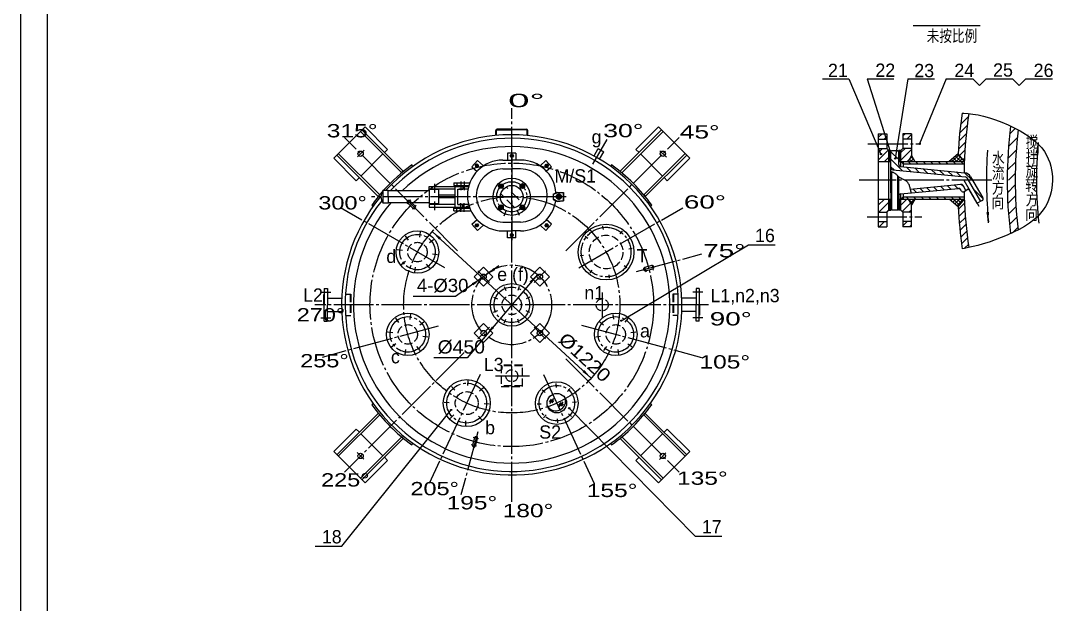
# Model space of a CAD drawing. Extents: x -623 to 82863, y -6032 to 376.
# Drawn here: x 5367.1 to 5761.4, y -494.7 to -275.4 of the extents above; entities that cross this region are included whole.
import ezdxf

# ---------------------------------------------------------------- set-up
doc = ezdxf.new("R2010")
doc.units = 0
doc.linetypes.add('DASHDOT', pattern=[18, 15, -1, 1, -1])
doc.linetypes.add('DASHED', pattern=[4, 3, -1])
doc.layers.get('0').update_dxf_attribs({"color": 8, "linetype": 'CONTINUOUS'})
for name, color, linetype in [('1', 8, 'CONTINUOUS'), ('2', 94, 'DASHDOT'), ('3', 2, 'DASHED'), ('5', 214, 'CONTINUOUS'), ('8', 1, 'CONTINUOUS'), ('85', 7, 'CONTINUOUS')]:
    doc.layers.add(name, color=color, linetype=linetype)
doc.styles.get("Standard").update_dxf_attribs({"font": 'cadt_en', "bigfont": 'cadt_hz'})
doc.styles.add('STYLE1', font='cadt_en.shx', dxfattribs={"bigfont": 'cadt_hz.shx'})
doc.styles.add('STYLE192', font='cadt_en.shx', dxfattribs={"width": 1.088705, "bigfont": 'cadt_hz.shx'})
doc.styles.add('STYLE193', font='cadt_en.shx', dxfattribs={"width": 1.320397, "bigfont": 'cadt_hz.shx'})
doc.styles.add('STYLE194', font='cadt_en.shx', dxfattribs={"width": 1.378102, "bigfont": 'cadt_hz.shx'})
doc.styles.add('STYLE195', font='cadt_en.shx', dxfattribs={"width": 1.378102, "bigfont": 'cadt_hz.shx'})
doc.styles.add('STYLE196', font='cadt_en.shx', dxfattribs={"width": 1.565508, "bigfont": 'cadt_hz.shx'})
doc.styles.add('STYLE197', font='cadt_en.shx', dxfattribs={"width": 1.378259, "bigfont": 'cadt_hz.shx'})
doc.styles.add('STYLE198', font='cadt_en.shx', dxfattribs={"width": 1.375917, "bigfont": 'cadt_hz.shx'})
doc.styles.add('STYLE199', font='cadt_en.shx', dxfattribs={"width": 1.565508, "bigfont": 'cadt_hz.shx'})
doc.styles.add('STYLE200', font='cadt_en.shx', dxfattribs={"width": 1.565508, "bigfont": 'cadt_hz.shx'})
doc.styles.add('STYLE201', font='cadt_en.shx', dxfattribs={"width": 1.044319, "bigfont": 'cadt_hz.shx'})
doc.styles.add('STYLE202', font='cadt_en.shx', dxfattribs={"width": 1.168584, "bigfont": 'cadt_hz.shx'})
doc.styles.add('STYLE203', font='cadt_en.shx', dxfattribs={"width": 1.378102, "bigfont": 'cadt_hz.shx'})
doc.styles.add('STYLE204', font='cadt_en.shx', dxfattribs={"width": 2.15208, "bigfont": 'cadt_hz.shx'})
doc.styles.add('STYLE205', font='cadt_en.shx', dxfattribs={"width": 1.320397, "bigfont": 'cadt_hz.shx'})
doc.styles.add('STYLE206', font='cadt_en.shx', dxfattribs={"width": 1.320397, "bigfont": 'cadt_hz.shx'})
doc.styles.add('STYLE207', font='cadt_en.shx', dxfattribs={"width": 1.320397, "bigfont": 'cadt_hz.shx'})
doc.styles.add('STYLE208', font='cadt_en.shx', dxfattribs={"width": 1.493599, "bigfont": 'cadt_hz.shx'})
doc.styles.add('STYLE209', font='cadt_en.shx', dxfattribs={"width": 1.478536, "bigfont": 'cadt_hz.shx'})
doc.styles.add('STYLE210', font='cadt_en.shx', dxfattribs={"width": 1.384335, "bigfont": 'cadt_hz.shx'})
doc.styles.add('STYLE211', font='cadt_en.shx', dxfattribs={"width": 1.320397, "bigfont": 'cadt_hz.shx'})
doc.dimstyles.get("Standard").update_dxf_attribs({"dimtxt": 3.5, "dimasz": 4, "dimexe": 2, "dimexo": 0, "dimgap": 1, "dimtad": 1, "dimtoh": 1, "dimdec": 4, "dimzin": 0, "dimtxsty": 'STANDARD', "dimcen": 0, "dimazin": 3, "dimtfac": 1, "dimtdec": 4, "dimtmove": 0, "dimatfit": 3, "dimtolj": 1, "dimtzin": 0})

# ---------------------------------------------------------------- blocks, each defined once
blk = doc.blocks.new('*D21')
for p, q in [((5561.43, -370.71), (5535.01, -402.11)), ((5535.01, -402.11), (5522.45, -402.11))]:
    blk.add_line(p, q)
for points in [[(5561.43, -370.71), (5559.24, -374.09), (5558.47, -373.45)], [(5542.12, -393.67), (5544.31, -390.28), (5545.07, -390.93)]]:
    blk.add_solid(points)
at = {"insert": (5523.88, -400.68), "char_height": 5, "attachment_point": 7, "style": 'STYLE192'}
blk.add_mtext('%%c450', dxfattribs=at)
blk = doc.blocks.new('*U22')
at = {"layer": '2'}
for p, q in [((5552.51, -326.12), (5551.03, -326.12, 6.28)), ((5551.21, -326.12), (5552.34, -326.12)), ((5551.77, -324.9), (5551.77, -357.94)), ((5551.77, -325.38), (5551.77, -326.86)), ((5551.77, -325.55), (5551.77, -326.68)), ((5538.09, -329.31), (5539.2, -330.29)), ((5538.15, -330.35), (5539.13, -329.25, 6.28)), ((5538.22, -329.42), (5539.07, -330.18)), ((5539.02, -329.38), (5538.27, -330.22)), ((5565.45, -329.31), (5564.35, -330.29)), ((5565.39, -330.35), (5564.41, -329.25)), ((5565.32, -329.42), (5564.48, -330.18)), ((5564.52, -329.38), (5565.28, -330.22)), ((5522.75, -336.71), (5522.75, -339.98)), ((5532.62, -335.81), (5532.62, -339.09)), ((5533.87, -335.82), (5533.87, -339.1)), ((5548.61, -338.36), (5546.92, -336.67)), ((5550.35, -338.46), (5549.69, -337.8)), ((5554.93, -338.36), (5556.63, -336.67)), ((5572.22, -341.52), (5499.04, -341.52)), ((5548.66, -341.42), (5547.65, -340.41, 1)), ((5552.85, -345.61), (5549.86, -342.62)), ((5554.54, -342.65), (5551.55, -339.65)), ((5570.32, -341.52), (5568.65, -341.52)), ((5569.49, -340.21), (5569.49, -342.83)), ((5522.75, -343.28), (5522.75, -346.55)), ((5532.62, -347.23), (5532.62, -343.96)), ((5533.87, -347.22), (5533.87, -343.95)), ((5548.61, -344.68), (5546.92, -346.38)), ((5554.93, -344.68), (5556.63, -346.38)), ((5538.09, -352.77), (5539.2, -351.79)), ((5538.15, -351.73), (5539.13, -352.83)), ((5538.22, -352.66), (5539.07, -351.91)), ((5539.02, -352.71), (5538.27, -351.86)), ((5565.45, -352.77), (5564.35, -351.79)), ((5565.39, -351.73), (5564.41, -352.83, 6.28)), ((5565.32, -352.66), (5564.48, -351.91)), ((5564.52, -352.71), (5565.28, -351.86)), ((5552.51, -355.96), (5551.03, -355.96)), ((5551.21, -355.96), (5552.34, -355.96)), ((5551.77, -356.7), (5551.77, -355.23)), ((5551.77, -356.53), (5551.77, -355.4))]:
    blk.add_line(p, q, dxfattribs=at)
blk.add_circle((5551.77, -341.52), 5.67, dxfattribs=at)
at = {"layer": '8'}
for centre, radius, start, end in [((5551.77, -326.12), 0.333, 342, 612), ((5538.64, -329.8), 0.333, 336.5127, 606.5127), ((5564.9, -329.8), 0.333, 293.4873, 563.4873), ((5555.78, -337.52), 0.533, 252, 522), ((5569.49, -341.52), 0.533, 342, 612), ((5547.77, -345.53), 0.533, 72, 342), ((5555.78, -345.53), 0.533, 162, 432), ((5538.64, -352.28), 0.333, 113.4873, 383.4873), ((5564.9, -352.28), 0.333, 156.5127, 426.5127), ((5551.77, -355.96), 0.333, 108, 378)]:
    blk.add_arc(centre, radius, start, end, dxfattribs=at)
at = {"layer": '85'}
for p, q in [((5550.2, -325.06), (5550.2, -327.71)), ((5553.35, -325.06), (5550.2, -325.06)), ((5551.16, -326.12), (5551.46, -325.58)), ((5551.46, -326.65), (5551.16, -326.12)), ((5551.46, -325.58), (5552.08, -325.58)), ((5552.08, -326.65), (5551.46, -326.65)), ((5552.08, -325.58), (5552.39, -326.12)), ((5552.39, -326.12), (5552.08, -326.65)), ((5553.35, -325.06), (5553.35, -327.71)), ((5536.81, -330.28), (5538.89, -327.92)), ((5536.81, -330.28), (5538.79, -332.03)), ((5538.45, -329.22), (5538.04, -329.68)), ((5538.04, -329.68), (5538.24, -330.26)), ((5538.24, -330.26), (5538.84, -330.38)), ((5539.05, -329.34), (5538.45, -329.22)), ((5538.84, -330.38), (5539.25, -329.92)), ((5538.89, -327.92), (5541.12, -329.89)), ((5539.25, -329.92), (5539.05, -329.34)), ((5548.44, -327.71), (5551.77, -327.71)), ((5548.44, -331.04), (5551.77, -331.04)), ((5555.11, -327.71), (5551.77, -327.71)), ((5555.11, -331.04), (5551.77, -331.04)), ((5564.65, -327.92), (5562.42, -329.89)), ((5564.3, -329.92), (5564.49, -329.34)), ((5564.7, -330.38), (5564.3, -329.92)), ((5564.49, -329.34), (5565.1, -329.22)), ((5566.74, -330.28), (5564.65, -327.92)), ((5565.31, -330.26), (5564.7, -330.38)), ((5566.74, -330.28), (5564.75, -332.03)), ((5565.1, -329.22), (5565.5, -329.68)), ((5565.5, -329.68), (5565.31, -330.26, 6.28)), ((5520.71, -337.61), (5535.55, -337.61)), ((5520.71, -338.61), (5520.71, -337.61, 6.28)), ((5530.54, -338.61), (5520.71, -338.61)), ((5521.95, -338.85), (5520.77, -338.85)), ((5520.77, -344.15), (5520.77, -338.85)), ((5524.32, -338.84), (5521.95, -338.85)), ((5524.32, -343.86), (5524.32, -338.84)), ((5529.93, -336.27), (5535.99, -336.27)), ((5529.93, -336.27), (5529.93, -337.27)), ((5529.93, -337.27), (5535.65, -337.27)), ((5530.54, -345.43), (5530.54, -337.61)), ((5530.87, -337.61), (5533.37, -337.61)), ((5531.08, -336.27), (5531.08, -337.27)), ((5531.54, -344.44), (5531.54, -338.61, 6.28)), ((5531.54, -338.61), (5533.37, -338.61)), ((5535.33, -338.61), (5532.05, -338.61)), ((5533.37, -337.61), (5533.37, -338.61)), ((5546.84, -337.52), (5547.3, -336.72)), ((5547.3, -338.32), (5546.84, -337.52)), ((5547.3, -336.72), (5548.23, -336.72)), ((5548.23, -338.32), (5547.3, -338.32)), ((5548.23, -336.72), (5548.69, -337.52, 6.28)), ((5548.69, -337.52), (5548.23, -338.32)), ((5554.98, -337.05), (5555.78, -336.59)), ((5554.98, -337.98), (5554.98, -337.05)), ((5555.78, -338.44), (5554.98, -337.98)), ((5555.78, -336.59), (5556.58, -337.05)), ((5556.58, -337.98), (5555.78, -338.44, 6.28)), ((5556.58, -337.05), (5556.58, -337.98)), ((5503.35, -343.95), (5503.35, -339.1)), ((5503.35, -339.1), (5505.34, -339.1)), ((5505.35, -343.95), (5505.34, -339.1)), ((5520.77, -339.3), (5505.34, -339.3)), ((5530.54, -340.97), (5524.32, -340.97)), ((5530.54, -341.95), (5524.32, -341.95)), ((5567.36, -340.55), (5568.91, -339.75)), ((5567.36, -340.7), (5568.94, -339.89)), ((5567.36, -340.55), (5567.36, -342.49)), ((5567.36, -342.34), (5568.94, -343.16)), ((5567.36, -342.49), (5568.91, -343.29)), ((5568.56, -341.52), (5569.02, -340.72)), ((5569.02, -342.32), (5568.56, -341.52)), ((5568.91, -339.75), (5571.24, -339.97)), ((5568.94, -339.89), (5571.1, -340.1)), ((5568.94, -343.16), (5571.1, -342.95)), ((5569.02, -340.72), (5569.95, -340.72)), ((5569.95, -342.32), (5569.02, -342.32)), ((5569.95, -340.72), (5570.41, -341.52)), ((5570.41, -341.52), (5569.95, -342.32)), ((5571.1, -340.1), (5571.1, -342.95)), ((5571.24, -339.97), (5571.24, -343.07)), ((5571.24, -343.07), (5571.24, -341.52)), ((5505.35, -343.95), (5503.35, -343.95)), ((5520.77, -343.75), (5505.35, -343.75)), ((5530.54, -344.43), (5520.71, -344.43)), ((5520.71, -344.43), (5520.71, -345.43)), ((5520.71, -345.43), (5535.85, -345.43)), ((5524.32, -344.15), (5520.77, -344.15)), ((5524.32, -344.15), (5524.32, -343.86)), ((5529.93, -346.77), (5529.93, -345.78)), ((5529.93, -345.78), (5535.98, -345.78)), ((5529.93, -346.77), (5536.4, -346.77)), ((5530.87, -345.43), (5533.37, -345.43)), ((5531.08, -346.77), (5531.08, -345.78)), ((5531.54, -344.44), (5533.37, -344.44)), ((5535.54, -344.43), (5532.05, -344.43)), ((5533.37, -345.43), (5533.37, -344.44)), ((5546.97, -345.07), (5547.77, -344.61, 6.28)), ((5546.97, -345.99), (5546.97, -345.07)), ((5547.77, -346.45), (5546.97, -345.99)), ((5547.77, -344.61), (5548.57, -345.07)), ((5548.57, -345.99), (5547.77, -346.45)), ((5548.57, -345.07), (5548.57, -345.99)), ((5554.86, -345.53), (5555.32, -344.73)), ((5555.32, -346.33), (5554.86, -345.53, 6.28)), ((5555.32, -344.73), (5556.24, -344.73)), ((5556.24, -346.33), (5555.32, -346.33)), ((5556.24, -344.73), (5556.7, -345.53)), ((5556.7, -345.53), (5556.24, -346.33)), ((5568.91, -343.29), (5571.24, -343.07)), ((5536.81, -351.8), (5538.79, -350.05)), ((5566.74, -351.8), (5564.75, -350.05)), ((5536.81, -351.8), (5538.89, -354.16)), ((5538.04, -352.4), (5538.24, -351.82, 6.28)), ((5538.45, -352.86), (5538.04, -352.4)), ((5538.24, -351.82), (5538.84, -351.7)), ((5539.05, -352.74), (5538.45, -352.86)), ((5538.84, -351.7), (5539.25, -352.16)), ((5538.89, -354.16), (5541.12, -352.19)), ((5539.25, -352.16), (5539.05, -352.74)), ((5548.44, -351.04), (5551.77, -351.04)), ((5548.44, -354.37), (5551.77, -354.37)), ((5550.2, -357.03), (5550.2, -354.37)), ((5555.11, -351.04), (5551.77, -351.04)), ((5555.11, -354.37), (5551.77, -354.37, 6.28)), ((5553.35, -357.03), (5553.35, -354.37)), ((5564.65, -354.16), (5562.42, -352.19)), ((5564.7, -351.7), (5564.3, -352.16)), ((5564.3, -352.16), (5564.49, -352.74)), ((5564.49, -352.74), (5565.1, -352.86)), ((5566.74, -351.8), (5564.65, -354.16)), ((5565.31, -351.82), (5564.7, -351.7)), ((5565.1, -352.86), (5565.5, -352.4)), ((5565.5, -352.4), (5565.31, -351.82)), ((5553.35, -357.03), (5550.2, -357.03)), ((5551.46, -355.43), (5551.16, -355.96)), ((5551.16, -355.96), (5551.46, -356.5)), ((5552.08, -355.43), (5551.46, -355.43)), ((5551.46, -356.5), (5552.08, -356.5)), ((5552.39, -355.96), (5552.08, -355.43)), ((5552.08, -356.5), (5552.39, -355.96, 6.28))]:
    blk.add_line(p, q, dxfattribs=at)
for centre, radius in [((5551.77, -326.12), 0.533), ((5551.77, -326.12), 0.25), ((5538.64, -329.8), 0.533), ((5538.64, -329.8), 0.25), ((5564.9, -329.8), 0.533), ((5564.9, -329.8), 0.25), ((5551.77, -341.52), 7), ((5547.77, -337.52), 0.8), ((5547.77, -337.52), 0.533), ((5551.77, -341.52), 4.27), ((5555.78, -337.52), 0.8), ((5555.78, -337.52), 0.533), ((5569.49, -341.52), 1), ((5569.49, -341.52), 0.8), ((5569.49, -341.52), 0.583), ((5569.49, -341.52), 0.433), ((5547.77, -345.53), 0.8), ((5547.77, -345.53), 0.533), ((5555.78, -345.53), 0.8), ((5555.78, -345.53), 0.533), ((5538.64, -352.28), 0.533), ((5538.64, -352.28), 0.25), ((5564.9, -352.28), 0.533), ((5564.9, -352.28), 0.25), ((5551.77, -355.96), 0.533), ((5551.77, -355.96), 0.25)]:
    blk.add_circle(centre, radius, dxfattribs=at)
for centre, radius, start, end in [((5548.44, -341.04), 13.33, 90, 270), ((5548.44, -341.04), 10, 90, 270), ((5555.11, -341.04), 13.33, 4.399, 90), ((5555.11, -341.04), 10, 270, 450), ((5506.72, -341.52), 4.16, 144.3252, 215.6748), ((5555.11, -341.04), 13.33, 270, 351.6542)]:
    blk.add_arc(centre, radius, start, end, dxfattribs=at)
blk = doc.blocks.new('*D23')
for p, q in [((5546.89, -367.55), (5530.64, -378.99)), ((5530.64, -378.99), (5514.63, -378.99))]:
    blk.add_line(p, q)
for points in [[(5541.98, -371.01), (5544.97, -368.3), (5545.54, -369.11)], [(5540.35, -372.16), (5537.36, -374.87), (5536.79, -374.05)]]:
    blk.add_solid(points)
at = {"insert": (5516.06, -377.56), "char_height": 5, "attachment_point": 7, "style": 'STYLE201'}
blk.add_mtext('4-%%c30', dxfattribs=at)
blk = doc.blocks.new('*D24')
blk.add_line((5521.88, -354.62), (5581.66, -409.76))
for points in [[(5521.88, -354.62), (5525.16, -356.96), (5524.48, -357.7)], [(5581.66, -409.76), (5578.38, -407.42), (5579.06, -406.68)]]:
    blk.add_solid(points)
at = {"insert": (5568.79, -395.94), "char_height": 5, "attachment_point": 7, "rotation": 317.3114, "style": 'STYLE202'}
blk.add_mtext('%%c1220', dxfattribs=at)
blk = doc.blocks.new('*U25')
at = {"layer": '1'}
for p, q in [((5496.57, -315.2), (5484.79, -326.99)), ((5496.57, -315.2), (5505.06, -323.69)), ((5510.38, -332.5), (5494.83, -316.95)), ((5510.95, -331.94), (5495.39, -316.38, 1)), ((5484.79, -326.99), (5493.27, -335.47)), ((5501.52, -341.37), (5485.96, -325.81)), ((5486.53, -325.24), (5502.09, -340.8)), ((5503.31, -325.43), (5495.02, -333.73)), ((5505.06, -323.69), (5503.88, -324.87)), ((5514.6, -330.09), (5514.22, -329.54)), ((5494.45, -334.29), (5493.27, -335.47)), ((5510.38, -332.5), (5510.95, -331.94)), ((5502.09, -340.8), (5501.52, -341.37)), ((5499.12, -344.64), (5499.67, -345.02))]:
    blk.add_line(p, q, dxfattribs=at)
blk.add_circle((5494.92, -325.34), 1, dxfattribs=at)
at = {"layer": '2'}
blk.add_line((5493.76, -326.5), (5496.23, -324.03), dxfattribs=at)
blk = doc.blocks.new('*U26')
at = {"layer": '1'}
for p, q in [((5499.67, -419.36), (5499.12, -419.74)), ((5501.52, -423.01), (5485.96, -438.57, 1)), ((5502.09, -423.58), (5486.53, -439.14)), ((5502.09, -423.58), (5501.52, -423.01)), ((5484.79, -437.39), (5493.27, -428.91)), ((5493.27, -428.91), (5494.45, -430.08)), ((5494.83, -447.43), (5510.38, -431.88)), ((5495.02, -430.65), (5503.31, -438.95)), ((5510.95, -432.44), (5495.39, -448)), ((5510.38, -431.88), (5510.95, -432.44)), ((5484.79, -437.39), (5496.57, -449.18)), ((5514.22, -434.84), (5514.6, -434.29)), ((5496.57, -449.18), (5505.06, -440.69)), ((5503.88, -439.51), (5505.06, -440.69))]:
    blk.add_line(p, q, dxfattribs=at)
blk.add_circle((5494.92, -439.04), 1, dxfattribs=at)
at = {"layer": '2'}
blk.add_line((5496.08, -440.2), (5493.61, -437.73), dxfattribs=at)
blk = doc.blocks.new('*U27')
at = {"layer": '1'}
for p, q in [((5604.42, -419.74), (5603.87, -419.36)), ((5601.46, -423.58), (5602.02, -423.01)), ((5617.01, -439.14), (5601.46, -423.58)), ((5602.02, -423.01), (5617.58, -438.57)), ((5609.1, -430.08), (5610.27, -428.91)), ((5618.76, -437.39), (5610.27, -428.91)), ((5593.16, -431.88), (5592.6, -432.44)), ((5592.6, -432.44), (5608.15, -448, 1)), ((5593.16, -431.88), (5608.72, -447.43)), ((5600.23, -438.95), (5608.53, -430.65)), ((5588.94, -434.29), (5589.32, -434.84)), ((5606.97, -449.18), (5618.76, -437.39)), ((5598.49, -440.69), (5599.67, -439.51)), ((5606.97, -449.18), (5598.49, -440.69))]:
    blk.add_line(p, q, dxfattribs=at)
blk.add_circle((5608.62, -439.04), 1, dxfattribs=at)
at = {"layer": '2'}
blk.add_line((5609.78, -437.88), (5607.31, -440.35), dxfattribs=at)
blk = doc.blocks.new('*U141')
at = {"layer": '1'}
for p, q in [((5606.97, -315.2), (5598.49, -323.69)), ((5618.76, -326.99), (5606.97, -315.2)), ((5592.6, -331.94), (5608.15, -316.38)), ((5608.72, -316.95), (5593.16, -332.5)), ((5599.67, -324.87), (5598.49, -323.69)), ((5608.53, -333.73), (5600.23, -325.43)), ((5601.46, -340.8), (5617.01, -325.24)), ((5602.02, -341.37), (5617.58, -325.81, 1)), ((5618.76, -326.99), (5610.27, -335.47)), ((5589.32, -329.54), (5588.94, -330.09)), ((5593.16, -332.5), (5592.6, -331.94)), ((5610.27, -335.47), (5609.1, -334.29)), ((5601.46, -340.8), (5602.02, -341.37)), ((5603.87, -345.02), (5604.42, -344.64))]:
    blk.add_line(p, q, dxfattribs=at)
blk.add_circle((5608.62, -325.34), 1, dxfattribs=at)
at = {"layer": '2'}
blk.add_line((5607.46, -324.18), (5609.93, -326.65), dxfattribs=at)

msp = doc.modelspace()

# ---------------------------------------------------------------- linework, layer by layer
for p, q in [((5367.14288, -698.65412), (5367.14288, 142.34588)), ((5678.62176, -297.20501), (5690.64748, -325.48457)), ((5700.77054, -297.20501), (5696.06304, -327.08918)), ((5720.61117, -314.33161), (5723.49282, -311.44996)), ((5721.15656, -310.08933), (5721.86908, -310.10554)), ((5721.86908, -310.10554), (5723.48145, -310.21341)), ((5723.48145, -310.21341), (5725.25755, -310.41861)), ((5725.25755, -310.41861), (5727.19057, -310.74337)), ((5727.19057, -310.74337), (5729.27369, -311.20994)), ((5729.27369, -311.20994), (5731.49308, -311.83383)), ((5720.26986, -317.50134), (5723.08701, -314.6842)), ((5731.49308, -311.83383), (5733.807, -312.60359)), ((5733.807, -312.60359), (5736.1667, -313.50102)), ((5736.1667, -313.50102), (5738.52341, -314.50791)), ((5738.52341, -314.50791), (5740.8284, -315.60608)), ((5719.98978, -320.60985), (5722.7474, -317.85223)), ((5740.8284, -315.60608), (5743.03291, -316.77731)), ((5743.03291, -316.77731), (5745.0882, -318.00342)), ((5745.0882, -318.00342), (5746.9455, -319.26621)), ((5746.9455, -319.26621), (5748.56727, -320.55032)), ((5719.76725, -323.66081), (5722.46974, -320.95832)), ((5748.56727, -320.55032), (5749.96067, -321.85175)), ((5749.82968, -321.14549), (5749.4792, -325.20429)), ((5749.96067, -321.85175), (5751.14408, -323.16937)), ((5751.14408, -323.16937), (5752.13586, -324.50202)), ((5720.22144, -326.03505), (5722.25027, -324.00622)), ((5721.51193, -327.57299), (5722.08563, -326.99929)), ((5752.13586, -324.50202), (5752.95437, -325.84856)), ((5752.95437, -325.84856), (5753.61797, -327.20782)), ((5753.61797, -327.20782), (5754.14504, -328.57868)), ((5754.14504, -328.57868), (5754.55394, -329.95997)), ((5754.55394, -329.95997), (5754.86014, -331.35026)), ((5754.86014, -331.35026), (5755.06756, -332.747)), ((5755.06756, -332.747), (5755.17722, -334.14732)), ((5755.17722, -334.14732), (5755.19015, -335.54839)), ((5754.9299, -338.34138), (5754.65878, -339.72759)), ((5755.10737, -336.94736), (5754.9299, -338.34138)), ((5755.19015, -335.54839), (5755.10737, -336.94736)), ((5753.83642, -342.46541), (5753.26781, -343.81232)), ((5754.29502, -341.10316), (5753.83642, -342.46541)), ((5754.65878, -339.72759), (5754.29502, -341.10316)), ((5719.7265, -346.32898), (5722.10054, -343.95494)), ((5719.90709, -348.97682), (5722.25025, -346.63366)), ((5751.727, -346.45282), (5750.718, -347.74274)), ((5752.5708, -345.14207), (5751.727, -346.45282)), ((5753.26781, -343.81232), (5752.5708, -345.14207)), ((5720.12347, -351.58886), (5722.43741, -349.27492)), ((5731.1431, -351.29974), (5730.78509, -347.38254)), ((5748.13084, -350.25272), (5746.51588, -351.46912)), ((5749.52541, -349.00998), (5748.13084, -350.25272)), ((5750.718, -347.74274), (5749.52541, -349.00998)), ((5720.37434, -354.16642), (5722.66061, -351.88015)), ((5720.65851, -356.71068), (5722.91853, -354.45066)), ((5742.64044, -353.80321), (5740.46581, -354.90024)), ((5744.6733, -352.6558), (5742.64044, -353.80321)), ((5746.51588, -351.46912), (5744.6733, -352.6558)), ((5720.97487, -359.22274), (5723.20996, -356.98765)), ((5731.3196, -358.56263), (5729.16364, -359.24129)), ((5733.5763, -357.77809), (5731.3196, -358.56263)), ((5735.88523, -356.89878), (5733.5763, -357.77809)), ((5738.1979, -355.9358), (5735.88523, -356.89878)), ((5740.46581, -354.90024), (5738.1979, -355.9358)), ((5592.97336, -388.14418), (5640.79961, -359.57542)), ((5722.04963, -360.92391), (5721.22825, -361.05566)), ((5723.58794, -360.63597), (5722.04963, -360.92391)), ((5722.11423, -360.91181), (5723.53379, -359.49225)), ((5725.28949, -360.26769), (5723.58794, -360.63597)), ((5727.14961, -359.80687), (5725.28949, -360.26769)), ((5729.16364, -359.24129), (5727.14961, -359.80687)), ((5565.95323, -418.62109), (5566.74961, -417.7141)), ((5566.08561, -419.2411), (5567.59561, -417.42502)), ((5487.81742, -472.91789), (5528.98298, -421.73793, 1)), ((5566.97241, -418.99741), (5567.65815, -418.13476)), ((5569.52023, -419.86709), (5570.31661, -418.9601, 1)), ((5569.65261, -420.4871), (5571.16261, -418.67102, 6.28319)), ((5570.53941, -420.24341), (5571.22515, -419.38076)), ((5620.76711, -469.14676), (5573.40591, -421.07604))]:
    msp.add_line(p, q)
for centre in [(5592.97336, -388.14418), (5528.98298, -421.73793)]:
    msp.add_circle(centre, 0.2)
for points in [[(5749.82968, -321.14549), (5749.98371, -325.17367), (5748.98741, -325.08764)], [(5731.1431, -351.29974), (5730.28111, -347.36185), (5731.27696, -347.27083)]]:
    msp.add_solid(points)
at = {"layer": '1'}
for p, q in [((5377.14288, -688.65412), (5377.14288, 117.34588)), ((5545.77223, -318.47143), (5545.77223, -316.64348)), ((5546.03823, -318.44694), (5546.03823, -316.64248)), ((5546.30423, -316.37648), (5551.77223, -316.37648, 6.28319)), ((5551.77223, -316.11048), (5546.30523, -316.11048, 6.28319)), ((5551.77223, -316.11048), (5557.23923, -316.11048, 6.28319)), ((5557.24023, -316.37648), (5551.77223, -316.37648, 6.28319)), ((5557.50623, -318.44694), (5557.50623, -316.64248)), ((5557.77223, -318.47143), (5557.77223, -316.64348)), ((5582.71345, -326.16599), (5584.30573, -323.40808)), ((5584.30573, -323.40808), (5586.41173, -324.62398)), ((5584.81946, -327.38189), (5586.41173, -324.62398)), ((5512.62208, -343.88794), (5514.64912, -345.91498)), ((5515.49765, -345.06645), (5514.17773, -343.74653, 6.28319)), ((5640.79961, -359.57542), (5650.79961, -359.57542)), ((5541.16563, -368.04742), (5537.63009, -371.58296)), ((5544.70116, -371.58296), (5541.16563, -368.04742)), ((5562.37883, -368.04742), (5558.8433, -371.58296)), ((5565.91437, -371.58296), (5562.37883, -368.04742)), ((5604.51748, -367.43535), (5601.74849, -368.17729, 6.28319)), ((5602.05907, -369.3364), (5604.82806, -368.59446)), ((5537.63009, -371.58296), (5541.16563, -375.11849)), ((5544.70116, -371.58296), (5541.16563, -375.11849)), ((5562.37883, -375.11849), (5558.8433, -371.58296)), ((5562.37883, -375.11849), (5565.91437, -371.58296)), ((5481.10623, -378.25626), (5481.23953, -378.25626, 6.28319)), ((5481.10623, -382.18956), (5481.10623, -378.25626)), ((5481.23953, -376.02296), (5482.43923, -376.02296)), ((5481.23953, -376.02296), (5481.23953, -382.18956)), ((5482.43923, -376.02296), (5482.43923, -382.18956)), ((5622.30493, -376.02296), (5621.10523, -376.02296)), ((5621.10523, -376.02296), (5621.10523, -382.18956)), ((5622.30493, -376.02296), (5622.30493, -382.18956)), ((5622.43823, -378.25626), (5622.30493, -378.25626)), ((5622.43823, -382.18956), (5622.43823, -378.25626)), ((5481.10623, -382.18956), (5481.10623, -386.12286)), ((5481.23953, -388.35616), (5481.23953, -382.18956)), ((5482.43923, -379.65656), (5487.82238, -379.65656)), ((5482.43923, -388.35616), (5482.43923, -382.18956)), ((5621.10523, -379.65656), (5615.72209, -379.65656)), ((5621.10523, -388.35616), (5621.10523, -382.18956)), ((5622.30493, -388.35616), (5622.30493, -382.18956)), ((5622.43823, -382.18956), (5622.43823, -386.12286)), ((5481.10623, -386.12286), (5481.23953, -386.12286)), ((5482.43923, -384.72256), (5487.82238, -384.72256)), ((5621.10523, -384.72256), (5615.72209, -384.72256)), ((5622.43823, -386.12286), (5622.30493, -386.12286)), ((5481.23953, -388.35616), (5482.43923, -388.35616)), ((5541.16563, -389.26063), (5537.63009, -392.79616)), ((5541.16563, -389.26063), (5544.70116, -392.79616)), ((5558.8433, -392.79616), (5562.37883, -389.26063)), ((5565.91437, -392.79616), (5562.37883, -389.26063)), ((5622.30493, -388.35616), (5621.10523, -388.35616)), ((5537.63009, -392.79616), (5541.16563, -396.33169)), ((5541.16563, -396.33169), (5544.70116, -392.79616)), ((5558.8433, -392.79616), (5562.37883, -396.33169)), ((5562.37883, -396.33169), (5565.91437, -392.79616)), ((5537.75997, -432.16582), (5537.01802, -434.9348)), ((5538.17713, -435.24539), (5538.91908, -432.4764)), ((5620.76711, -469.14676), (5630.76711, -469.14676)), ((5477.81742, -472.91789), (5487.81742, -472.91789))]:
    msp.add_line(p, q, dxfattribs=at)
for centre, radius in [((5516.28864, -362.32269), 8), ((5587.25582, -362.32269), 10.5), ((5541.16563, -371.58296), 1), ((5562.37883, -371.58296), 1), ((5551.77223, -382.18956), 8), ((5512.6504, -393.2918), 8), ((5590.89407, -393.2918), 8), ((5541.16563, -392.79616), 1), ((5562.37883, -392.79616), 1), ((5534.82342, -419.15597), 8.83333), ((5568.72104, -419.15597), 8), ((5568.72104, -419.15597), 3.66667)]:
    msp.add_circle(centre, radius, dxfattribs=at)
for centre, radius, start, end in [((5551.77223, -382.18956), 64, 140.2394285, 497.6792942), ((5546.30523, -316.64348), 0.533, 90, 180), ((5546.30423, -316.64248), 0.266, 90, 180), ((5557.23923, -316.64348), 0.533, 0, 90), ((5557.24023, -316.64248), 0.266, 0, 90), ((5551.77223, -382.18956), 62.66667, 141.3253381, 496.8104294), ((5551.77223, -382.18956), 59.53333, 139.7788236, 493.9093005), ((5551.77223, -382.18956), 64.66667, 125.4973731, 138.2149382), ((5551.77223, -382.18956), 64.66667, 35.4973731, 54.5026269), ((5551.77223, -382.18956), 64.66667, 139.0342426, 144.5026269), ((5513.04635, -343.46368), 0.6, 208.1258588, 225), ((5515.07339, -345.49072), 0.6, 225, 405), ((5601.90378, -368.75685), 0.6, 105, 285), ((5604.67277, -368.0149), 0.6, 285, 465), ((5568.35845, -418.37841), 3.66667, 211.7185556, 378.2814444), ((5551.77223, -382.18956), 64.66667, 215.4973731, 234.5026269), ((5551.77223, -382.18956), 64.66667, 305.4973731, 324.5026269), ((5538.33952, -432.32111), 0.6, 345, 525), ((5537.59757, -435.0901), 0.6, 165, 345)]:
    msp.add_arc(centre, radius, start, end, dxfattribs=at)
at = {"layer": '2'}
for p, q in [((5551.77223, -456.23501), (5551.77223, -308.1441)), ((5531.4165, -361.83382), (5488.8431, -319.26042, 6.28319)), ((5572.12796, -361.83382), (5614.72265, -319.23913, 6.28319)), ((5582.31073, -329.29533), (5587.686, -319.98508)), ((5685.73206, -321.57006), (5705.70922, -321.57006)), ((5561.48547, -329.80865), (5561.10865, -329.5115)), ((5732.33321, -335.32006), (5682.48705, -335.32006)), ((5721.89186, -335.32006), (5727.51686, -345.06285)), ((5512.38638, -344.12364), (5513.82322, -342.68681)), ((5526.5777, -368.26307), (5487.38038, -345.63249)), ((5514.41342, -346.15068), (5515.82754, -344.73657)), ((5549.70409, -346.51599), (5548.73178, -348.86335)), ((5554.70522, -348.60393), (5553.93949, -346.75528)), ((5576.96677, -368.26307), (5616.16408, -345.63249)), ((5685.44499, -349.07006), (5705.99629, -349.07006)), ((5517.29811, -354.74412), (5517.03894, -356.68981)), ((5585.95397, -352.55083), (5586.119, -353.7898)), ((5593.24503, -354.49252), (5592.48564, -355.4853)), ((5511.64358, -356.25002), (5512.83614, -357.80909)), ((5522.3613, -357.67764), (5520.80223, -358.87019)), ((5579.42543, -356.33341), (5580.41821, -357.0928)), ((5508.71007, -361.31322), (5510.65576, -361.57238)), ((5597.02761, -361.02106), (5595.78863, -361.18609)), ((5510.21597, -366.96774), (5511.77504, -365.77519)), ((5523.86721, -363.33216), (5521.92152, -363.073)), ((5577.48374, -363.62447), (5578.72271, -363.45944)), ((5598.67784, -369.62124), (5623.29465, -363.02518)), ((5515.27916, -369.90126), (5515.53833, -367.95557)), ((5520.93369, -368.39535), (5519.74114, -366.83629)), ((5543.37547, -373.7928), (5539.02202, -369.43935)), ((5560.16899, -373.7928), (5564.52244, -369.43935)), ((5581.26632, -370.15301), (5582.02571, -369.16023)), ((5595.08592, -368.31212), (5594.09314, -367.55273)), ((5601.66222, -367.85532), (5602.17982, -369.78704)), ((5604.4312, -367.11337), (5604.95712, -369.07612, 6.28319)), ((5588.55738, -372.0947), (5588.39235, -370.85572)), ((5479.93965, -377.35656), (5483.67755, -377.35656)), ((5548.93391, -375.33724), (5549.52786, -376.77118)), ((5554.61055, -375.33724), (5554.0166, -376.77118)), ((5585.77223, -377.51462), (5585.77223, -387.14633)), ((5623.60481, -377.35656), (5619.86692, -377.35656)), ((5625.81768, -382.18956), (5477.72678, -382.18956)), ((5544.91992, -379.35124), (5546.35385, -379.94519, 6.28319)), ((5558.62454, -379.35124), (5557.19061, -379.94519)), ((5513.64833, -385.7117), (5513.39213, -387.65779)), ((5546.35385, -384.43392), (5544.79704, -385.07878)), ((5558.62454, -385.02788), (5557.19061, -384.43392)), ((5590.14362, -387.59164), (5589.90455, -385.77571)), ((5479.93965, -387.02256), (5483.67755, -387.02256, 1)), ((5524.12669, -390.21674), (5480.40705, -401.93138)), ((5507.99611, -387.22621), (5509.19103, -388.78347)), ((5518.71598, -388.63751), (5517.15873, -389.83244)), ((5548.93391, -389.04187), (5549.52786, -387.60794)), ((5554.61055, -389.04187), (5554.0166, -387.60794)), ((5578.01266, -389.84024), (5623.13741, -401.93138, 1)), ((5586.3328, -389.79182), (5584.87969, -388.67681)), ((5594.39405, -388.73054), (5595.50905, -387.27743)), ((5623.60481, -387.02256), (5619.86692, -387.02256)), ((5505.0703, -392.29386), (5507.01638, -392.55007)), ((5520.23049, -394.28974), (5518.28441, -394.03354)), ((5543.37547, -390.58632), (5539.02202, -394.93977)), ((5560.16899, -390.58632), (5564.52244, -394.93977)), ((5585.1939, -394.04224), (5583.37797, -394.28132)), ((5596.59423, -392.54136), (5598.41016, -392.30229)), ((5506.58481, -397.94609), (5508.14206, -396.75117)), ((5517.30469, -399.35739), (5516.10976, -397.80014)), ((5587.39408, -397.85307), (5586.27908, -399.30617)), ((5595.45533, -396.79179), (5596.90844, -397.90679)), ((5533.89399, -400.0678), (5488.8431, -445.11869)), ((5511.65246, -400.8719), (5511.90866, -398.92582, 1.5708)), ((5591.64451, -398.99197), (5591.88358, -400.8079)), ((5572.12796, -402.54529), (5614.70136, -445.11869)), ((5539.84399, -408.38934), (5520.71678, -449.40777)), ((5545.67855, -408.85622), (5558.49808, -408.85622)), ((5563.70047, -408.38934), (5582.82768, -449.40777)), ((5529.08985, -412.89887), (5530.3623, -414.28751)), ((5535.19361, -410.67729), (5535.11146, -412.55896)), ((5541.08052, -413.4224), (5539.69188, -414.69485)), ((5568.39611, -411.71389), (5568.46265, -413.23797)), ((5573.75362, -413.66387), (5572.72299, -414.78861)), ((5563.22893, -414.12339), (5564.35367, -415.15402)), ((5526.34474, -418.78578), (5528.22641, -418.86794)), ((5543.30211, -419.52616), (5541.42043, -419.444)), ((5561.27896, -419.4809), (5562.80304, -419.41436)), ((5576.16311, -418.83104), (5574.63904, -418.89759)), ((5528.56633, -424.88954), (5529.95496, -423.61709)), ((5534.45324, -427.63465), (5534.53539, -425.75298)), ((5540.557, -425.41307), (5539.28455, -424.02443)), ((5563.68845, -424.64807), (5564.71908, -423.52334)), ((5569.04596, -426.59805), (5568.97942, -425.07397)), ((5574.21314, -424.18856), (5573.0884, -423.15792)), ((5538.97272, -429.958), (5532.60786, -453.71197)), ((5539.24105, -432.56267), (5537.30934, -432.04507)), ((5538.4991, -435.33166), (5536.53635, -434.80574, 6.28319))]:
    msp.add_line(p, q, dxfattribs=at)
for centre, radius in [((5551.77223, -382.18956), 53.33333), ((5551.77223, -382.18956), 40.6665), ((5587.25582, -362.32269), 9.33333), ((5516.28864, -362.32269), 6.66667), ((5551.77223, -382.18956), 15), ((5551.77223, -382.18956), 6.665), ((5512.6504, -393.2918), 6.66667), ((5590.89407, -393.2918), 6.66667), ((5534.82342, -419.15597), 7.5), ((5568.72104, -419.15597), 6.66667)]:
    msp.add_circle(centre, radius, dxfattribs=at)
at = {"layer": '3'}
for p, q in [((5514.17773, -343.74653), (5513.47061, -343.03941)), ((5489.22515, -378.18956), (5491.22515, -378.18956)), ((5490.95848, -378.18956), (5490.95848, -386.18956)), ((5491.22515, -378.18956), (5491.22515, -386.18956)), ((5612.31931, -378.18956), (5612.31931, -386.18956)), ((5614.31931, -378.18956), (5612.31931, -378.18956)), ((5612.58598, -378.18956), (5612.58598, -386.18956)), ((5489.22515, -386.18956), (5491.22515, -386.18956)), ((5614.31931, -386.18956), (5612.31931, -386.18956)), ((5547.77223, -404.85622), (5547.77223, -412.85622)), ((5555.77223, -404.85622), (5547.77223, -404.85622)), ((5555.77223, -405.12289), (5547.77223, -405.12289)), ((5555.77223, -412.85622), (5555.77223, -404.85622)), ((5555.77223, -412.58956), (5547.77223, -412.58956)), ((5547.77223, -412.85622), (5555.77223, -412.85622))]:
    msp.add_line(p, q, dxfattribs=at)
for centre, radius in [((5516.28864, -362.32269), 3.66667), ((5587.25582, -362.32269), 6.33333), ((5551.77223, -382.18956), 3.6665), ((5585.77223, -382.18956), 2.26665), ((5585.77223, -382.18956), 2.2665), ((5512.6504, -393.2918), 3.66667), ((5590.89407, -393.2918), 3.66667), ((5551.77223, -408.85622), 2.2665), ((5534.82342, -419.15597), 4.33333)]:
    msp.add_circle(centre, radius, dxfattribs=at)
for start, end in [(45, 135), (135, 208.1258588)]:
    msp.add_arc((5513.04635, -343.46368), 0.6, start, end, dxfattribs=at)
at = {"layer": '5'}
for p, q in [((5702.74395, -277.0372), (5727.96698, -277.0372)), ((5685.44202, -297.20501), (5694.07247, -324.43914)), ((5715.19937, -297.20501), (5705.17593, -321.57006)), ((5725.19937, -297.20501), (5727.69937, -299.70501)), ((5727.69937, -299.70501), (5730.19937, -297.20501)), ((5740.19937, -297.20501), (5742.69937, -299.70501)), ((5742.69937, -299.70501), (5745.19937, -297.20501)), ((5689.64186, -319.28107), (5691.10286, -317.82006)), ((5691.93129, -319.82006), (5692.89186, -318.8595)), ((5698.89186, -318.51635), (5699.58815, -317.82006)), ((5700.41657, -319.82006), (5702.14186, -318.09478)), ((5738.63976, -322.60908), (5741.94837, -319.30046)), ((5739.0749, -317.93129), (5741.20176, -315.80444)), ((5689.64186, -324.93793), (5691.25972, -323.32006)), ((5689.64186, -327.76635), (5693.49, -323.91821)), ((5692.04157, -328.19506), (5693.64186, -326.59478)), ((5693.64186, -324.47346), (5694.04525, -324.07006)), ((5693.64186, -325.18057), (5694.39186, -324.43057)), ((5694.39186, -325.26298), (5693.64186, -324.51298)), ((5693.64186, -325.88767), (5694.39186, -325.13767)), ((5694.39186, -325.97008), (5693.64186, -325.22008)), ((5693.64186, -326.59478), (5694.39186, -325.84478)), ((5694.39186, -326.67719), (5693.64186, -325.92719)), ((5693.64186, -327.30189), (5694.39186, -326.55189)), ((5694.39186, -327.3843), (5693.64186, -326.6343)), ((5694.39186, -324.55587), (5693.90605, -324.07006)), ((5697.39186, -327.55587), (5694.39186, -324.55587)), ((5697.39186, -324.72744), (5696.73448, -324.07006)), ((5697.39186, -324.25899), (5697.58079, -324.07006)), ((5697.39186, -324.9661), (5698.14186, -324.2161)), ((5698.14186, -325.47744), (5697.39186, -324.72744)), ((5697.39186, -325.67321), (5698.14186, -324.92321)), ((5698.14186, -326.18455), (5697.39186, -325.43455)), ((5697.39186, -326.38031), (5698.14186, -325.63031)), ((5698.14186, -326.89166), (5697.39186, -326.14166)), ((5697.39186, -327.08742), (5698.14186, -326.33742)), ((5698.14186, -327.59876), (5697.39186, -326.84876)), ((5697.39186, -327.79453), (5698.14186, -327.04453)), ((5698.14186, -324.77034), (5697.44159, -324.07006)), ((5698.14186, -324.92321), (5699.745, -323.32006)), ((5698.14186, -327.75163), (5702.14186, -323.75163)), ((5701.39046, -327.33146), (5702.34319, -326.37873)), ((5702.98745, -327.4946), (5701.91528, -326.42244)), ((5717.49742, -328.19506), (5719.96411, -325.72837)), ((5719.24426, -328.19506), (5717.90122, -326.85203)), ((5720.65847, -328.19506), (5718.67019, -326.20678)), ((5718.91163, -328.19506), (5720.60936, -326.49734)), ((5721.83174, -327.95412), (5719.43916, -325.56154, 1)), ((5738.34768, -327.14379), (5741.54811, -323.94336)), ((5693.64186, -328.00899), (5694.39186, -327.25899)), ((5694.39186, -328.0914), (5693.64186, -327.3414)), ((5693.78841, -328.19506), (5693.64186, -328.04851)), ((5694.16289, -328.19506), (5694.39186, -327.9661)), ((5698.74953, -331.74197), (5694.39186, -327.3843)), ((5695.6179, -331.43877), (5694.39186, -330.21272)), ((5698.03105, -328.19506), (5697.39186, -327.55587)), ((5697.69843, -328.19506), (5698.14186, -327.75163)), ((5698.2737, -328.3269), (5698.40553, -328.19506)), ((5698.62725, -328.68046), (5699.01686, -328.29085)), ((5699.01686, -328.47376), (5698.73816, -328.19506)), ((5698.9808, -329.03401), (5699.01686, -328.99796)), ((5701.88115, -332.04516), (5700.21259, -330.3766)), ((5700.52685, -328.19506), (5701.39046, -327.33146)), ((5701.73448, -329.07006), (5700.85948, -328.19506)), ((5702.27369, -328.19506), (5701.39764, -327.31902)), ((5701.94107, -328.19506), (5702.86083, -327.2753)), ((5705.01278, -332.34836), (5703.34422, -330.6798)), ((5703.35528, -328.19506), (5703.37847, -328.17188)), ((5704.56291, -329.07006), (5703.68791, -328.19506)), ((5708.1444, -332.65156), (5706.47584, -330.983)), ((5707.39133, -329.07006), (5706.51633, -328.19506)), ((5710.21976, -329.07006), (5709.34476, -328.19506)), ((5713.04819, -329.07006), (5712.17319, -328.19506)), ((5715.87662, -329.07006), (5715.00162, -328.19506)), ((5716.41583, -328.19506), (5716.36328, -328.14251)), ((5717.83004, -328.19506), (5717.13225, -327.49727)), ((5718.70504, -329.07006), (5717.83004, -328.19506)), ((5720.32584, -328.19506), (5721.2546, -327.26631)), ((5721.53347, -329.07006), (5720.65847, -328.19506)), ((5721.74006, -328.19506), (5721.89984, -328.03528)), ((5738.18563, -331.54848), (5741.29014, -328.44397)), ((5711.27603, -332.95476), (5709.60747, -331.2862)), ((5714.40765, -333.25796), (5712.73909, -331.5894)), ((5717.53928, -333.56116), (5715.87072, -331.89259)), ((5720.6709, -333.86435), (5719.00234, -332.19579)), ((5724.95504, -335.32006), (5722.13441, -332.49943)), ((5738.65669, -335.32006), (5741.16153, -332.81523)), ((5704.06926, -339.89013), (5702.69528, -338.51614)), ((5706.64802, -339.64046), (5705.27403, -338.26647)), ((5709.22678, -339.39079), (5707.85279, -338.0168)), ((5711.80553, -339.14112), (5710.43155, -337.76713)), ((5714.38429, -338.89145), (5713.0103, -337.51746)), ((5716.96305, -338.64178), (5715.58906, -337.26779)), ((5719.5418, -338.39211), (5718.16782, -337.01812)), ((5721.78076, -337.80263), (5720.74952, -336.7714)), ((5725.45966, -335.82469), (5724.95504, -335.32006)), ((5729.07444, -342.26789), (5725.22529, -338.41874)), ((5738.20955, -340.00985), (5741.15143, -337.06796)), ((5689.64186, -344.73692), (5691.93371, -342.44506)), ((5693.64186, -342.85824), (5694.05503, -342.44506)), ((5693.64186, -343.56534), (5694.39186, -342.81534)), ((5694.39186, -343.64775), (5693.64186, -342.89775)), ((5694.39186, -342.94065), (5693.89628, -342.44506)), ((5697.39186, -342.64377), (5697.59056, -342.44506)), ((5697.39186, -343.35088), (5698.14186, -342.60088)), ((5698.14186, -343.15511), (5697.43181, -342.44506)), ((5698.14186, -342.44801), (5698.13892, -342.44506)), ((5698.14186, -344.7222), (5700.41899, -342.44506)), ((5698.29767, -342.44506), (5699.01686, -341.72588)), ((5698.84602, -342.44506), (5698.49394, -342.09298)), ((5699.01686, -341.90879), (5698.84749, -341.73943)), ((5699.00478, -342.44506), (5699.01686, -342.43298)), ((5700.96734, -342.44506), (5700.09234, -341.57006)), ((5702.50442, -343.98214), (5700.96734, -342.44506)), ((5701.23641, -343.04185), (5701.8332, -342.44506)), ((5701.75405, -343.93843), (5703.24742, -342.44506)), ((5703.02206, -343.08557), (5702.38156, -342.44506)), ((5703.79577, -342.44506), (5702.92077, -341.57006)), ((5706.6242, -342.44506), (5705.7492, -341.57006)), ((5709.45263, -342.44506), (5708.57763, -341.57006)), ((5712.28105, -342.44506), (5711.40605, -341.57006)), ((5715.10948, -342.44506), (5714.23448, -341.57006)), ((5717.68687, -343.60824), (5716.52369, -342.44506)), ((5716.89273, -342.94188), (5717.38955, -342.44506)), ((5717.93791, -342.44506), (5717.06291, -341.57006)), ((5717.66171, -343.58713), (5718.80377, -342.44506)), ((5720.16509, -344.67225), (5717.93791, -342.44506)), ((5718.43068, -344.23237), (5720.21798, -342.44506)), ((5719.19965, -344.87761), (5721.63219, -342.44506)), ((5720.81033, -343.90328), (5719.35212, -342.44506)), ((5720.76633, -342.44506), (5719.89133, -341.57006)), ((5721.45557, -343.1343), (5720.76633, -342.44506)), ((5738.37834, -344.08369), (5741.25069, -341.21134)), ((5689.88714, -347.32006), (5693.64186, -343.56534)), ((5692.71556, -347.32006), (5693.64186, -346.39377)), ((5693.64186, -344.27245), (5694.39186, -343.52245)), ((5694.39186, -344.35486), (5693.64186, -343.60486)), ((5693.64186, -344.97956), (5694.39186, -344.22956)), ((5694.39186, -345.06197), (5693.64186, -344.31197)), ((5693.64186, -345.68666), (5694.39186, -344.93666)), ((5694.39186, -345.76907), (5693.64186, -345.01907)), ((5693.64186, -346.39377), (5694.39186, -345.64377)), ((5694.39186, -346.47618), (5693.64186, -345.72618)), ((5693.77864, -346.57006), (5693.64186, -346.43329)), ((5694.17267, -346.57006), (5694.39186, -346.35088)), ((5698.14186, -343.86222), (5697.39186, -343.11222)), ((5697.39186, -344.05798), (5698.14186, -343.30798)), ((5698.14186, -344.56933), (5697.39186, -343.81933)), ((5697.39186, -344.76509), (5698.14186, -344.01509)), ((5698.14186, -345.27643), (5697.39186, -344.52643)), ((5697.39186, -345.4722), (5698.14186, -344.7222)), ((5698.14186, -345.98354), (5697.39186, -345.23354)), ((5697.39186, -346.1793), (5698.14186, -345.4293)), ((5698.02128, -346.57006), (5697.39186, -345.94065)), ((5697.7082, -346.57006), (5698.14186, -346.13641)), ((5698.63214, -347.06034), (5701.75405, -343.93843)), ((5701.20084, -347.32006), (5702.14186, -346.37905)), ((5738.64222, -348.06245), (5741.45146, -345.25322)), ((5690.04399, -352.82006), (5692.04399, -350.82006)), ((5698.89186, -352.45748), (5700.52927, -350.82006)), ((5738.99525, -351.95207), (5741.74696, -349.20035)), ((5692.87242, -352.82006), (5692.89186, -352.80062)), ((5701.3577, -352.82006), (5702.14186, -352.03591)), ((5740.14175, -355.04821), (5742.13131, -353.05864))]:
    msp.add_line(p, q, dxfattribs=at)
for centre in [(5705.17593, -321.57006), (5690.64748, -325.48457), (5694.07247, -324.43914), (5696.06304, -327.08918), (5573.40591, -421.07604)]:
    msp.add_circle(centre, 0.25, dxfattribs=at)
for radius, start, end in [(151.48734, 174.6449048, 186.1366881), (170.29466, 176.1742008, 185.2601804)]:
    msp.add_arc((5900.64186, -335.32006), radius, start, end, dxfattribs=at)
at = {"layer": '85'}
for p, q in [((5668.62176, -297.20501), (5678.62176, -297.20501, 6.28319)), ((5685.44202, -297.20501), (5695.44202, -297.20501)), ((5700.77054, -297.20501), (5710.77054, -297.20501)), ((5715.19937, -297.20501), (5725.19937, -297.20501)), ((5730.19937, -297.20501), (5740.19937, -297.20501)), ((5745.19937, -297.20501), (5755.19937, -297.20501)), ((5689.64186, -317.82006), (5689.64186, -352.82006)), ((5689.64186, -317.82006), (5692.89186, -317.82006)), ((5692.89186, -317.82006), (5692.89186, -323.32006)), ((5698.89186, -317.82006), (5698.89186, -323.32006)), ((5702.14186, -317.82006), (5698.89186, -317.82006, 6.28319)), ((5702.14186, -317.82006), (5702.14186, -326.03)), ((5689.64186, -319.82006), (5692.89186, -319.82006)), ((5702.14186, -319.82006), (5698.89186, -319.82006)), ((5689.64186, -323.32006), (5692.89186, -323.32006)), ((5693.64186, -324.07006), (5692.89186, -323.32006)), ((5693.64186, -346.57006), (5693.64186, -324.07006)), ((5693.64186, -324.07006), (5694.39186, -324.07006)), ((5694.39186, -324.44506), (5694.76686, -324.07006)), ((5694.39186, -330.63917), (5694.39186, -324.07006)), ((5694.76686, -324.07006), (5697.01686, -324.07006)), ((5697.39186, -324.44506), (5697.01686, -324.07006)), ((5698.14186, -324.07006), (5697.39186, -324.07006)), ((5697.39186, -329.42261), (5697.39186, -324.07006)), ((5698.14186, -324.07006), (5698.89186, -323.32006)), ((5698.14186, -330.17612), (5698.14186, -324.07006)), ((5702.14186, -323.32006), (5698.89186, -323.32006)), ((5702.14186, -326.03), (5700.89186, -328.19506)), ((5702.14186, -326.03), (5703.39186, -328.19506)), ((5719.66507, -325.37198), (5716.30065, -328.19506)), ((5722.03392, -328.19506), (5719.66507, -325.37198)), ((5689.64186, -328.19506), (5694.39186, -328.19506)), ((5694.39186, -340.00096), (5694.39186, -330.63917, 6.28319)), ((5697.39186, -328.19506), (5722.03392, -328.19506)), ((5698.06958, -330.16912), (5722.08587, -332.49434, 6.28319)), ((5698.14186, -328.19506), (5699.01686, -329.07006)), ((5699.01686, -328.19506), (5699.01686, -330.26083)), ((5699.01686, -329.07006), (5722.00116, -329.07006)), ((5722.00116, -329.07006), (5722.00116, -332.48613)), ((5694.40793, -332.12019), (5694.39186, -332.11517)), ((5694.39662, -332.11666), (5694.39245, -332.11535)), ((5694.42995, -332.12708), (5694.40793, -332.12019)), ((5694.46626, -332.13844), (5694.42995, -332.12708)), ((5694.52043, -332.15539), (5694.46626, -332.13844)), ((5694.59602, -332.17903), (5694.52043, -332.15539)), ((5694.69662, -332.2105), (5694.59602, -332.17903)), ((5694.82446, -332.25097), (5694.69662, -332.2105)), ((5694.76686, -346.57006), (5694.76686, -332.23273)), ((5694.9765, -332.30187), (5694.82446, -332.25097)), ((5695.14838, -332.36472), (5694.9765, -332.30187)), ((5695.06958, -331.38568), (5722.32555, -334.02455)), ((5695.33573, -332.441), (5695.14838, -332.36472)), ((5695.53418, -332.53223), (5695.33573, -332.441)), ((5695.73935, -332.63989), (5695.53418, -332.53223)), ((5695.94689, -332.7655), (5695.73935, -332.63989)), ((5696.15243, -332.91055), (5695.94689, -332.7655)), ((5696.35295, -333.07549), (5696.15243, -332.91055)), ((5696.55087, -333.25654), (5696.35295, -333.07549)), ((5696.74997, -333.44889), (5696.55087, -333.25654)), ((5696.95402, -333.6477), (5696.74997, -333.44889)), ((5697.1668, -333.84816), (5696.95402, -333.6477)), ((5697.01686, -346.57006), (5697.01686, -333.7069)), ((5697.39209, -334.04542), (5697.1668, -333.84816)), ((5697.39186, -341.21752), (5697.39186, -334.04522)), ((5697.63366, -334.23468), (5697.39209, -334.04542)), ((5697.89528, -334.4111), (5697.63366, -334.23468)), ((5698.179, -334.57159), (5697.89528, -334.4111)), ((5698.47991, -334.72), (5698.179, -334.57159)), ((5698.79136, -334.8619), (5698.47991, -334.72)), ((5699.10672, -335.00287), (5698.79136, -334.8619)), ((5699.41933, -335.14849), (5699.10672, -335.00287)), ((5722.9028, -334.39606), (5728.05017, -343.31157)), ((5724.39485, -333.98037), (5728.9742, -341.91205)), ((5698.06958, -340.47101), (5719.86374, -338.36094)), ((5699.72257, -335.30433), (5699.41933, -335.14849)), ((5700.00977, -335.47597), (5699.72257, -335.30433)), ((5700.2743, -335.669), (5700.00977, -335.47597)), ((5700.51101, -335.88739), (5700.2743, -335.669)), ((5700.72069, -336.12877), (5700.51101, -335.88739)), ((5700.90563, -336.38916), (5700.72069, -336.12877)), ((5701.06812, -336.66461), (5700.90563, -336.38916)), ((5701.21043, -336.95113), (5701.06812, -336.66461)), ((5701.33486, -337.24475), (5701.21043, -336.95113)), ((5701.4437, -337.54151), (5701.33486, -337.24475)), ((5701.53923, -337.83744), (5701.4437, -337.54151)), ((5701.62346, -338.12861), (5701.53923, -337.83744)), ((5701.69733, -338.41127), (5701.62346, -338.12861)), ((5701.76151, -338.68174), (5701.69733, -338.41127)), ((5701.74407, -338.60824), (5720.68008, -336.77489)), ((5701.81667, -338.93632), (5701.76151, -338.68174)), ((5701.86347, -339.17132), (5701.81667, -338.93632)), ((5720.93451, -339.33689), (5720.58553, -338.73245)), ((5721.40188, -337.1464), (5722.60855, -339.23641)), ((5723.76686, -338.56766), (5721.95903, -339.61141)), ((5726.89186, -343.98032), (5723.76686, -338.56766)), ((5689.64186, -342.44506), (5694.39186, -342.44506)), ((5694.39186, -340.00096), (5694.39186, -346.57006)), ((5697.39186, -341.21752), (5697.39186, -346.57006)), ((5697.39186, -342.44506), (5722.03392, -342.44506)), ((5698.14186, -346.57006), (5698.14186, -340.46401)), ((5698.14186, -342.44506), (5699.01686, -341.57006)), ((5699.01686, -340.37929), (5699.01686, -342.44506)), ((5699.01686, -341.57006), (5722.00116, -341.57006)), ((5700.89186, -342.44506), (5702.14186, -344.61013)), ((5701.90258, -339.38302), (5701.86347, -339.17132)), ((5701.93466, -339.56775), (5701.90258, -339.38302)), ((5701.96039, -339.72181), (5701.93466, -339.56775)), ((5701.98043, -339.84282), (5701.96039, -339.72181)), ((5701.99549, -339.93376), (5701.98043, -339.84282)), ((5702.00628, -339.99892), (5701.99549, -339.93376)), ((5702.01351, -340.0426), (5702.00628, -339.99892)), ((5702.0179, -340.0691), (5702.01351, -340.0426)), ((5702.02015, -340.0827), (5702.0179, -340.0691)), ((5702.02098, -340.08771), (5702.02015, -340.0827)), ((5702.0211, -340.08843), (5702.02098, -340.08771, 6.28319)), ((5703.39186, -342.44506), (5702.14186, -344.61013)), ((5719.66507, -345.26815), (5716.30065, -342.44506)), ((5719.66507, -345.26815), (5722.03392, -342.44506)), ((5722.00116, -339.58709), (5722.00116, -341.57006)), ((5728.69969, -342.93657), (5726.89186, -343.98032)), ((5693.64186, -346.57006), (5692.89186, -347.32006)), ((5693.64186, -346.57006), (5694.39186, -346.57006)), ((5694.76686, -346.57006), (5694.39186, -346.19506)), ((5697.01686, -346.57006), (5694.76686, -346.57006)), ((5697.01686, -346.57006), (5697.39186, -346.19506)), ((5698.14186, -346.57006), (5697.39186, -346.57006)), ((5698.14186, -346.57006), (5698.89186, -347.32006)), ((5702.14186, -352.82006), (5702.14186, -344.61013)), ((5689.64186, -347.32006), (5692.89186, -347.32006)), ((5689.64186, -350.82006), (5692.89186, -350.82006)), ((5692.89186, -347.32006), (5692.89186, -352.82006)), ((5702.14186, -347.32006), (5698.89186, -347.32006)), ((5698.89186, -347.32006), (5698.89186, -352.82006)), ((5702.14186, -350.82006), (5698.89186, -350.82006)), ((5689.64186, -352.82006), (5692.89186, -352.82006)), ((5702.14186, -352.82006), (5698.89186, -352.82006))]:
    msp.add_line(p, q, dxfattribs=at)
for centre, radius, start, end in [((5900.64186, -335.32006), 181.25, 171.9982088, 176.8536845), ((5900.64186, -335.32006), 178.75, 171.9324323, 177.9962426), ((5900.64186, -335.32006), 162.5, 172.7943657, 187.0956681), ((5900.64186, -335.32006), 159.5, 173.1775781, 186.7275325), ((5695.14186, -330.63917), 0.75, 180, 264.4699629), ((5698.14186, -329.42261), 0.75, 180, 264.4699629), ((5721.79677, -335.48037), 3, 30, 84.4699629), ((5722.25328, -334.77106), 0.75, 30, 84.4699629), ((5719.93602, -339.10745), 0.75, 30, 95.5300371), ((5720.75236, -337.5214), 0.75, 30, 95.5300371), ((5698.14186, -341.21752), 0.75, 95.5300371, 180), ((5721.58403, -338.96189), 0.75, 210, 300), ((5900.64186, -335.32006), 178.75, 181.9872117, 188.1348431), ((5728.32469, -342.28705), 0.75, 300, 390), ((5900.64186, -335.32006), 181.25, 183.1463155, 188.1629856)]:
    msp.add_arc(centre, radius, start, end, dxfattribs=at)

# ---------------------------------------------------------------- block references
for name in ['*U25', '*U141', '*U22', '*U26', '*U27']:
    msp.add_blockref(name, (0, 0))

# ---------------------------------------------------------------- texts
at = {"style": 'STYLE1'}
for s, p in [('未按比例', (5707.86184, -283.67326)), ('g', (5581.81861, -321.47156)), ('M/S1', (5567.86531, -336.17093)), ('e (f)', (5546.30123, -373.18356)), ('L1,n2,n3', (5626.51808, -381.18426))]:
    msp.add_text(s, height=5, dxfattribs=at).set_placement(p)
at = {"style": 'STYLE1', "width": 1.003}
for s, p in [('16', (5643.29961, -358.57542)), ('d', (5504.59224, -366.43216)), ('T', (5598.72928, -366.21997)), ('L2', (5473.272, -381.00484)), ('n1', (5579.07666, -380.11595)), ('a', (5600.00948, -394.43073)), ('c', (5506.32433, -404.19801)), ('L3', (5541.25708, -407.11897)), ('b', (5541.74095, -430.86668)), ('S2', (5562.11812, -432.51558)), ('17', (5623.26711, -468.14676)), ('18', (5480.31742, -471.91789))]:
    msp.add_text(s, height=5, dxfattribs=at).set_placement(p)
at = {"char_height": 5, "attachment_point": 7}
for s, insert, style in [('0%%d', (5550.43008, -307.87049), 'STYLE204'), ('315%%d', (5482.17363, -319.25092), 'STYLE210'), ('30%%d', (5586.19991, -319.20266), 'STYLE208'), ('45%%d', (5614.98655, -319.67814), 'STYLE209'), ('300%%d', (5479.01604, -346.37676), 'STYLE205'), ('60%%d', (5616.51946, -346.0468), 'STYLE199'), ('75%%d', (5623.79511, -364.3941), 'STYLE200'), ('270%%d', (5470.88097, -388.49336), 'STYLE206'), ('90%%d', (5626.25321, -389.99212), 'STYLE196'), ('255%%d', (5472.19558, -405.77128), 'STYLE207'), ('105%%d', (5622.39518, -406.20996), 'STYLE195'), ('225%%d', (5480.04281, -450.59629), 'STYLE211'), ('135%%d', (5613.95363, -449.95571), 'STYLE203'), ('205%%d', (5513.64705, -453.88322), 'STYLE193'), ('155%%d', (5579.99858, -454.56933), 'STYLE194'), ('195%%d', (5527.28909, -459.20265), 'STYLE198'), ('180%%d', (5548.36576, -462.13957), 'STYLE197')]:
    msp.add_mtext(s, dxfattribs=dict(at, insert=insert, style=style))
at = {"layer": '5', "style": 'STYLE1', "width": 1.003}
for s, p in [('21', (5670.72397, -296.47216)), ('22', (5688.56442, -296.41501)), ('23', (5703.19091, -296.54201)), ('24', (5718.27462, -296.45701)), ('25', (5732.84439, -296.33201)), ('26', (5748.09639, -296.45801)), ('搅', (5745.0898, -323.59913)), ('水', (5732.41128, -329.70361)), ('拌', (5745.0898, -329.07751)), ('流', (5732.41128, -335.18198)), ('旋', (5745.0898, -334.39936)), ('转', (5744.93328, -339.72121)), ('方', (5732.41128, -340.81688)), ('向', (5732.25475, -346.29525)), ('方', (5745.0898, -345.19958)), ('向', (5744.93328, -350.67795))]:
    msp.add_text(s, height=5, dxfattribs=at).set_placement(p)

# ---------------------------------------------------------------- dimensions: what is measured, and where the dimension line sits
for p1, p2, text, picture, middle in [((5581.66412, -409.76199), (5521.88034, -354.61713), '%%c1220', '*D24', (5572.26323, -401.09056)), ((5540.34783, -372.15846), (5541.98343, -371.00745), '4-%%c30', '*D23', (82747.51952, -5684.89806)), ((5542.11508, -393.66734), (5561.42938, -370.71177), '%%c450', '*D21', (82863.03776, -6031.67786))]:
    dim = msp.add_diameter_dim_2p(p1=p1, p2=p2, text=text, dimstyle='STANDARD')
    dim.commit()
    dim.dimension.update_dxf_attribs({"geometry": picture, "text_midpoint": middle})

doc.saveas('drawing.dxf')
